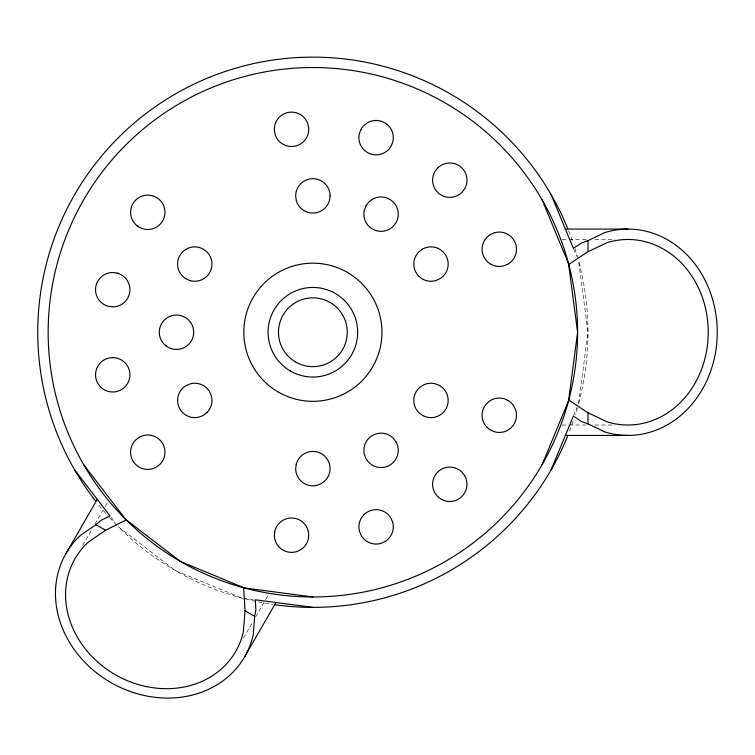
<?xml version="1.0" encoding="UTF-8"?>
<svg xmlns="http://www.w3.org/2000/svg" width="755" height="755" viewBox="0 0 755 755"><rect width="100%" height="100%" fill="white"/><g stroke="black" fill="none" stroke-linecap="round" stroke-linejoin="round"><path stroke-width="0.57" stroke-dasharray="3.77 2.83" d="M578.623 403.453L588.003 332.247L578.623 261.041A275.122 275.122 0 0 1 578.623 403.453L577.905 405.199M573.658 415.448L577.056 407.256M82.663 545.45L92.072 529.161M95.017 524.064L102.652 510.824M105.011 506.756L107.946 501.66M243.346 638.211L252.746 621.922M255.69 616.835L265.09 600.536M265.684 599.517L268.62 594.43M562.05 239.486L567.93 239.486M569.11 239.486L586.748 239.486M594.978 239.486L614.966 239.486M562.05 425.018L567.93 425.018M569.11 425.018L586.748 425.018M594.978 425.018L614.966 425.018M253.435 599.545L241.666 597.998L175.311 570.516L118.327 526.792A275.122 275.122 0 0 0 272.848 604.444M111.108 517.373L115.156 522.649M573.658 249.046L576.631 256.219M577.377 407.964A275.122 275.122 0 0 1 575.348 414.721M573.139 421.45A275.122 275.122 0 0 1 568.619 433.681M116.685 525.131A275.122 275.122 0 0 1 109.418 517.449M105.492 513.041A275.122 275.122 0 0 1 97.159 503.009M568.619 230.813A275.122 275.122 0 0 1 573.139 243.044M574.989 248.65A275.122 275.122 0 0 1 578.009 258.786"/><path stroke-width="1.13" d="M243.629 587.645L245.064 610.37L243.355 631.869A92.761 80.341 30 0 1 115.194 674.64A92.761 80.341 30 0 1 88.156 542.26L105.917 530.038L126.311 519.912M312.872 607.369L255.247 599.791L255.869 609.681L254.671 616.335L253.227 634.87A103.171 89.345 30 0 1 110.683 682.444A103.171 89.345 30 0 1 80.615 535.22L95.961 524.697L101.113 520.327L109.994 515.92L74.613 469.808M542.128 464.608L568.572 400.763L577.594 332.247L568.572 263.731L542.128 199.886M551.141 469.808L573.385 416.118L581.633 421.601L588.003 423.885L604.774 431.907A103.171 89.345 90 0 0 717.25 332.247A103.171 89.345 90 0 0 604.774 232.597L588.003 240.619L581.633 242.902L573.385 248.386L551.141 194.686M66.015 553.481L97.272 499.348M244.714 656.652L275.971 602.518M568.675 264.514L587.645 251.915L607.105 242.648A92.761 80.341 -90 0 1 708.237 332.247A92.761 80.341 -90 0 1 607.105 421.856L587.645 412.589L568.675 399.98M565.382 229.076L627.905 229.076M565.382 435.418L627.905 435.418M312.872 596.969L244.356 587.947L180.511 561.503L125.689 519.431L83.626 464.608M95.961 524.697L105.624 530.284M244.998 610.748L254.671 616.335M588.003 240.619L588.003 251.783M588.003 412.711L588.003 423.885M567.732 435.89A275.122 275.122 0 0 1 275.197 604.783M95.696 501.141A275.122 275.122 0 0 1 175.311 93.988A275.122 275.122 0 0 1 567.732 228.614M274.678 531.85L274.386 536.333A17.195 17.195 0 0 0 308.408 538.532L308.701 534.049A17.195 17.195 0 0 0 274.678 531.85M330.067 195.875L329.482 200.32A17.195 17.195 0 0 1 296.262 200.32L295.677 195.875A17.195 17.195 0 0 1 312.872 178.68A17.195 17.195 0 0 1 330.067 195.875M296.262 464.174L295.677 468.628A17.195 17.195 0 0 0 312.872 485.824A17.195 17.195 0 0 0 330.067 468.628L329.482 464.174A17.195 17.195 0 0 0 296.262 464.174M361.211 129.048L359.493 133.191A17.195 17.195 0 0 0 390.996 146.244L392.713 142.091A17.195 17.195 0 0 0 361.211 129.048M366.175 205.549L364.457 209.692A17.195 17.195 0 0 0 393.223 226.302L395.95 222.744A17.195 17.195 0 0 0 389.655 199.254A17.195 17.195 0 0 0 366.175 205.549M437.636 168.025L434.899 171.593A17.195 17.195 0 0 0 461.947 192.346L464.684 188.788A17.195 17.195 0 0 0 437.636 168.025M139.194 437.305L135.626 440.033A17.195 17.195 0 0 0 156.389 467.081L159.947 464.353A17.195 17.195 0 0 0 139.194 437.305M206.927 412.598L203.369 415.325A17.195 17.195 0 0 1 179.879 409.031A17.195 17.195 0 0 1 186.174 385.55L190.317 383.823A17.195 17.195 0 0 1 206.927 412.598M422.385 249.169L418.817 251.906A17.195 17.195 0 0 0 435.427 280.671L439.58 278.954A17.195 17.195 0 0 0 445.875 255.464A17.195 17.195 0 0 0 422.385 249.169M494.846 232.644L490.693 234.361A17.195 17.195 0 0 0 503.745 265.864L507.888 264.146A17.195 17.195 0 0 0 494.846 232.644M113.316 357.606L108.852 358.04A17.195 17.195 0 0 0 99.179 385.38A17.195 17.195 0 0 0 128.048 382.596A17.195 17.195 0 0 0 113.316 357.606M117.176 273.093L112.721 272.508A17.195 17.195 0 0 0 108.276 306.313L112.721 306.898A17.195 17.195 0 0 0 117.176 273.093M507.888 400.358L503.745 398.64A17.195 17.195 0 0 0 490.693 430.142L494.846 431.86A17.195 17.195 0 0 0 507.888 400.358M190.317 280.671L186.174 278.954A17.195 17.195 0 0 1 179.879 255.464A17.195 17.195 0 0 1 203.369 249.169L206.927 251.906A17.195 17.195 0 0 1 190.317 280.671M439.58 385.55L435.427 383.823A17.195 17.195 0 0 0 418.817 412.598L422.385 415.325A17.195 17.195 0 0 0 445.875 409.031A17.195 17.195 0 0 0 439.58 385.55M464.684 475.716L461.947 472.149A17.195 17.195 0 0 0 434.899 492.911L437.636 496.469A17.195 17.195 0 0 0 464.684 475.716M395.95 441.76L393.223 438.193A17.195 17.195 0 0 0 364.457 454.803L366.175 458.955A17.195 17.195 0 0 0 389.655 465.25A17.195 17.195 0 0 0 395.95 441.76M392.713 522.403L390.996 518.26A17.195 17.195 0 0 0 359.493 531.303L361.211 535.455A17.195 17.195 0 0 0 392.713 522.403M308.644 127.51L307.596 123.15A17.195 17.195 0 0 0 274.442 131.106L275.49 135.466A17.195 17.195 0 0 0 308.644 127.51M278.34 392.072A69.082 69.082 0 0 0 381.954 332.247A69.082 69.082 0 0 0 278.34 272.423A69.082 69.082 0 0 0 278.34 392.072M125.689 519.431A264.722 264.722 0 0 0 568.572 400.763A264.722 264.722 0 0 0 244.356 76.548A264.722 264.722 0 0 0 125.689 519.431M166.034 345.894A17.195 17.195 0 0 0 193.544 334.493A17.195 17.195 0 0 0 169.922 316.364A17.195 17.195 0 0 0 166.034 345.894M137.316 225.953A17.195 17.195 0 0 0 164.835 214.552A17.195 17.195 0 0 0 141.204 196.423A17.195 17.195 0 0 0 137.316 225.953M295.677 362.032A34.39 34.39 0 0 0 347.262 332.247A34.39 34.39 0 0 0 295.677 302.462A34.39 34.39 0 0 0 295.677 362.032M290.477 371.045A44.8 44.8 0 0 0 357.672 332.247A44.8 44.8 0 0 0 290.477 293.45A44.8 44.8 0 0 0 290.477 371.045"/></g></svg>
